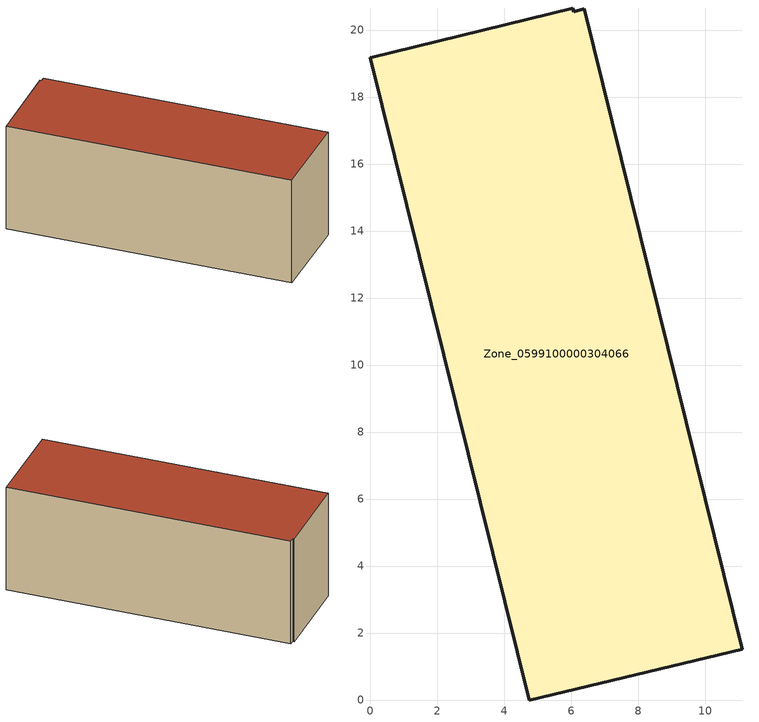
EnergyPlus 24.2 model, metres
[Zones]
Zone_0599100000304066
 floor ground (C_G): 6.07,20.54 6.39,20.63 11.11,1.51 4.75,0 0,19.17 6.05,20.66 z0
 wall outside (C_F): 0,19.17 4.75,0 11.11,1.51 6.39,20.63 6.07,20.54 6.05,20.66 0,19.17 z0:7.71
 roof outside (C_R): 6.39,20.63 6.07,20.54 6.05,20.66 0,19.17 4.75,0 11.11,1.51 z7.71
[BUILDING]
Pand.0599100000304066: North Axis=0; Terrain=City; Loads Convergence Tolerance Value=0.04; Temperature Convergence Tolerance Value=0.4; Solar Distribution=FullExterior; Maximum Number of Warmup Days=25; Minimum Number of Warmup Days=1
[Site:Location]
Rotterdam.The.Hague.AP_ZH_NLD Design_Conditions: Latitude=51.96; Longitude=4.45; Time Zone=1; Elevation=-4.5
[SITE:GROUNDTEMPERATURE:BUILDINGSURFACE]
18, 18, 18, 18, 18, 18, 18, 18, 18, 18, 18, 18
[MATERIAL] Thermal Absorptance=0.9; Solar Absorptance=0.7; Visible Absorptance=0.7
Name | Roughness | Thickness | Conductivity | Density | Specific Heat
G.D.1992-2005 | MediumSmooth | 0.15 | 0.06 | 540 | 1210
F.D.1992-2005 | Rough | 0.3 | 0.12 | 1920 | 840
R.D.1992-2005 | MediumRough | 0.2 | 0.08 | 1500 | 1000
[CONSTRUCTION]
C_G: G.D.1992-2005
C_F: F.D.1992-2005
C_R: R.D.1992-2005
[ZONE]
Zone_0599100000304066: Type=1; Multiplier=1; Ceiling Height=Autocalculate; Volume=Autocalculate; Floor Area=autocalculate; Part of Total Floor Area=Yes
[ZONEINFILTRATION:DESIGNFLOWRATE]
Infil_Zone_0599100000304066: Zone or ZoneList or Space or SpaceList=Zone_0599100000304066; Schedule=AlwaysOn; Design Flow Rate Calculation Method=Flow/Area; Flow Rate per Floor Area=0.0021; Constant Term Coefficient=1; Temperature Term Coefficient=0; Velocity Term Coefficient=0; Velocity Squared Term Coefficient=0
[HVACTEMPLATE:ZONE:IDEALLOADSAIRSYSTEM]
Zone_0599100000304066: Maximum Heating Supply Air Temperature=50; Minimum Cooling Supply Air Temperature=13; Maximum Heating Supply Air Humidity Ratio=0.0156; Minimum Cooling Supply Air Humidity Ratio=0.0077; Heating Limit=NoLimit; Cooling Limit=NoLimit; Dehumidification Control Type=ConstantSensibleHeatRatio; Cooling Sensible Heat Ratio=0.7; Dehumidification Setpoint=60; Humidification Control Type=None; Humidification Setpoint=30; Outdoor Air Method=None; Outdoor Air Flow Rate per Person=0.00944; Outdoor Air Flow Rate per Zone Floor Area=0; Outdoor Air Flow Rate per Zone=0; Demand Controlled Ventilation Type=None; Outdoor Air Economizer Type=NoEconomizer; Heat Recovery Type=None; Sensible Heat Recovery Effectiveness=0.7; Latent Heat Recovery Effectiveness=0.65
[ZONECONTROL:THERMOSTAT]
ThermostatControl_Zone_0599100000304066: Zone or ZoneList=Zone_0599100000304066; Control Type Schedule=DualSetpointControlType; Control 1=Thermostat_Zone_0599100000304066; Temperature Difference Between Cutout And Setpoint=0
[THERMOSTATSETPOINT:DUALSETPOINT]
Thermostat_Zone_0599100000304066: Heating Setpoint Temperature Schedule=HeatingSetpoint_Zone_0599100000304066; Cooling Setpoint Temperature Schedule=CoolingSetpoint_Zone_0599100000304066
[SCHEDULE:COMPACT]
HeatingSetpoint_Zone_0599100000304066: Through: 12/31, For: AllDays, Until: 24:00, 21
CoolingSetpoint_Zone_0599100000304066: Through: 12/31, For: AllDays, Until: 24:00, 24
DualSetpointControlType: Through: 12/31, For: AllDays, Until: 24:00, 4
AlwaysOn: Through: 12/31, For: AllDays, Until: 24:00, 1
